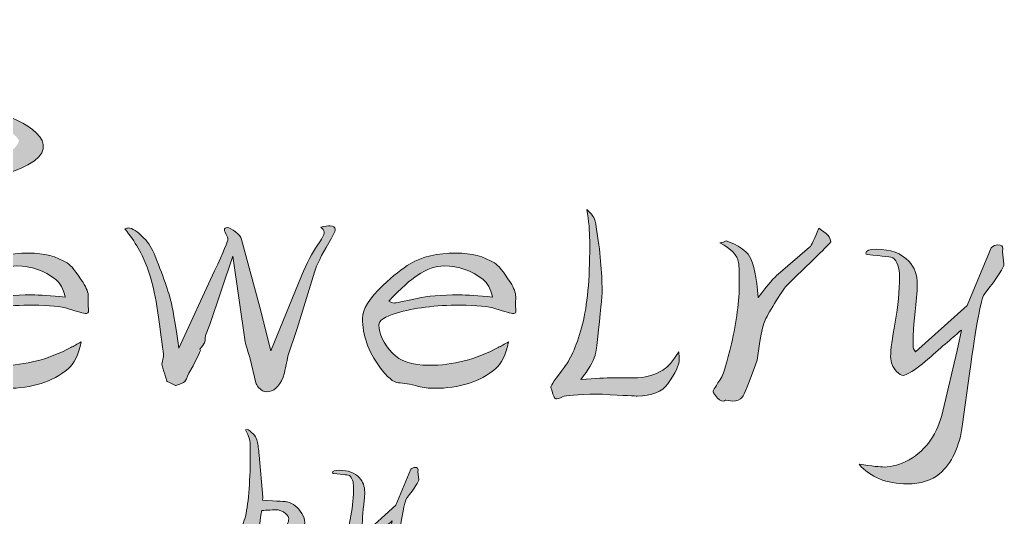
# Model space of a CAD drawing. Extents: x 195 to 317, y -181 to -81.
# Drawn here: x 237.6 to 317.2, y -121.2 to -81 of the extents above; entities that cross this region are included whole.
import ezdxf

# ---------------------------------------------------------------- set-up
doc = ezdxf.new("R2010")
doc.units = 0
doc.header["$MEASUREMENT"] = 0
doc.layers.add('Creepy copy 3', color=7, linetype='Continuous', lineweight=0)
doc.layers.add('Jewelry', color=7, linetype='Continuous', lineweight=0)

# ---------------------------------------------------------------- blocks, each defined once
blk = doc.blocks.new('Block_1')
at = {"layer": 'Creepy copy 3', "true_color": 0x000000, "transparency": 33554687}
h = blk.add_hatch(color=18, dxfattribs=at)
h.dxf.hatch_style = 2
edge = h.paths.add_edge_path()
edge.add_spline(control_points=[(283.464, -96.384), (283.756, -96.676), (283.938, -96.889), (284.011, -97.024), (284.084, -97.16), (284.152, -97.41), (284.214, -97.774), (284.527, -99.774), (284.683, -101.478), (284.683, -102.884), (284.683, -103.405), (284.558, -104.733), (284.308, -106.868), (284.225, -107.598), (284.162, -108.035), (284.121, -108.181), (283.975, -108.66), (283.589, -109.306), (282.964, -110.118), (284.141, -110.024), (285.006, -109.978), (285.558, -109.978), (285.558, -109.978), (287.214, -109.978), (287.214, -109.978), (288.141, -109.978), (288.933, -109.77), (289.589, -109.353), (289.975, -109.113), (290.407, -108.624), (290.886, -107.884), (290.907, -108.113), (290.917, -108.316), (290.917, -108.493), (290.917, -108.952), (290.615, -109.603), (290.011, -110.446), (289.532, -111.113), (288.699, -111.446), (287.511, -111.446), (287.428, -111.446), (286.496, -111.399), (284.714, -111.306), (284.714, -111.306), (284.246, -111.29), (284.246, -111.29), (282.652, -111.321), (281.735, -111.395), (281.496, -111.509), (281.235, -111.624), (281.047, -111.681), (280.933, -111.681), (280.871, -111.681), (280.797, -111.551), (280.714, -111.29), (280.6, -110.946), (280.542, -110.759), (280.542, -110.728), (280.542, -110.592), (280.902, -110.061), (281.621, -109.134), (282.183, -108.395), (282.678, -107.228), (283.105, -105.634), (283.49, -104.134), (283.683, -102.024), (283.683, -99.306), (283.683, -99.306), (283.683, -98.899), (283.683, -98.899), (283.683, -98.139), (283.61, -97.301), (283.464, -96.384)], knot_values=[0, 0, 0, 0, 1, 1, 1, 2, 2, 2, 3, 3, 3, 4, 4, 4, 5, 5, 5, 6, 6, 6, 7, 7, 7, 8, 8, 8, 9, 9, 9, 10, 10, 10, 11, 11, 11, 12, 12, 12, 13, 13, 13, 14, 14, 14, 15, 15, 15, 16, 16, 16, 17, 17, 17, 18, 18, 18, 19, 19, 19, 20, 20, 20, 21, 21, 21, 22, 22, 22, 23, 23, 23, 24, 24, 24, 24], degree=3, periodic=0)
h = blk.add_hatch(color=18, dxfattribs=at)
h.dxf.hatch_style = 2
edge = h.paths.add_edge_path()
edge.add_spline(control_points=[(246.105, -97.931), (246.219, -97.889), (246.308, -97.868), (246.371, -97.868), (246.693, -97.868), (247.121, -98.139), (247.652, -98.681), (248.027, -99.056), (248.329, -99.54), (248.558, -100.134), (249.297, -102.04), (249.735, -103.316), (249.871, -103.962), (250.037, -104.733), (250.24, -105.936), (250.48, -107.571), (250.48, -107.571), (253.355, -101.337), (253.355, -101.337), (254.074, -99.774), (254.433, -98.91), (254.433, -98.743), (254.433, -98.712), (254.422, -98.67), (254.402, -98.618), (254.235, -98.274), (254.152, -98.077), (254.152, -98.024), (254.152, -97.899), (254.23, -97.837), (254.386, -97.837), (254.542, -97.837), (254.766, -97.952), (255.058, -98.181), (255.318, -98.379), (255.48, -98.587), (255.542, -98.806), (255.542, -98.806), (257.011, -104.274), (257.011, -104.274), (257.011, -104.274), (257.917, -107.79), (257.917, -107.79), (257.917, -107.79), (260.386, -101.728), (260.386, -101.728), (260.803, -100.707), (261.235, -99.884), (261.683, -99.259), (262.037, -98.759), (262.214, -98.405), (262.214, -98.196), (262.214, -98.071), (262.125, -97.936), (261.949, -97.79), (262.261, -97.728), (262.516, -97.696), (262.714, -97.696), (262.975, -97.696), (263.105, -97.79), (263.105, -97.978), (263.105, -98.145), (262.933, -98.509), (262.589, -99.071), (261.996, -100.061), (261.61, -100.848), (261.433, -101.431), (261.433, -101.431), (260.042, -105.978), (260.042, -105.978), (260.042, -105.978), (259.292, -108.228), (259.292, -108.228), (259.094, -109.207), (258.964, -109.774), (258.902, -109.931), (258.558, -110.712), (258.115, -111.103), (257.574, -111.103), (257.324, -111.103), (257.105, -110.983), (256.917, -110.743), (256.792, -110.598), (256.719, -110.478), (256.699, -110.384), (256.699, -110.384), (256.246, -108.446), (256.246, -108.446), (256.225, -108.332), (256.136, -108.061), (255.98, -107.634), (255.907, -107.395), (255.86, -107.207), (255.839, -107.071), (255.839, -107.071), (254.839, -100.134), (254.839, -100.134), (254.839, -100.134), (252.964, -105.665), (252.964, -105.665), (252.964, -105.665), (252.621, -106.556), (252.621, -106.556), (252.61, -106.848), (252.584, -107.045), (252.542, -107.149), (252.5, -107.254), (252.375, -107.42), (252.167, -107.649), (252.199, -107.702), (252.214, -107.743), (252.214, -107.774), (252.214, -107.795), (252.131, -107.967), (251.964, -108.29), (251.964, -108.29), (251.636, -108.993), (251.636, -108.993), (251.636, -108.993), (251.277, -109.587), (251.277, -109.587), (251.121, -109.973), (251.011, -110.202), (250.949, -110.274), (250.844, -110.379), (250.6, -110.483), (250.214, -110.587), (250.214, -110.587), (250.199, -110.603), (250.199, -110.603), (250.199, -110.603), (249.761, -110.384), (249.761, -110.384), (249.594, -110.311), (249.506, -110.264), (249.496, -110.243), (249.485, -110.223), (249.35, -109.764), (249.089, -108.868), (249.089, -108.858), (249.121, -108.723), (249.183, -108.462), (249.214, -108.327), (249.23, -108.233), (249.23, -108.181), (249.23, -108.004), (249.053, -106.676), (248.699, -104.196), (248.553, -103.186), (248.287, -102.129), (247.902, -101.024), (247.537, -100.024), (246.938, -98.993), (246.105, -97.931)], knot_values=[0, 0, 0, 0, 1, 1, 1, 2, 2, 2, 3, 3, 3, 4, 4, 4, 5, 5, 5, 6, 6, 6, 7, 7, 7, 8, 8, 8, 9, 9, 9, 10, 10, 10, 11, 11, 11, 12, 12, 12, 13, 13, 13, 14, 14, 14, 15, 15, 15, 16, 16, 16, 17, 17, 17, 18, 18, 18, 19, 19, 19, 20, 20, 20, 21, 21, 21, 22, 22, 22, 23, 23, 23, 24, 24, 24, 25, 25, 25, 26, 26, 26, 27, 27, 27, 28, 28, 28, 29, 29, 29, 30, 30, 30, 31, 31, 31, 32, 32, 32, 33, 33, 33, 34, 34, 34, 35, 35, 35, 36, 36, 36, 37, 37, 37, 38, 38, 38, 39, 39, 39, 40, 40, 40, 41, 41, 41, 42, 42, 42, 43, 43, 43, 44, 44, 44, 45, 45, 45, 46, 46, 46, 47, 47, 47, 48, 48, 48, 49, 49, 49, 50, 50, 50, 51, 51, 51, 51], degree=3, periodic=0)
h = blk.add_hatch(color=18, dxfattribs=at)
h.dxf.hatch_style = 2
edge = h.paths.add_edge_path()
edge.add_spline(control_points=[(294.214, -99.071), (294.433, -99.04), (294.6, -98.983), (294.714, -98.899), (295.704, -99.264), (296.334, -99.686), (296.605, -100.165), (296.949, -100.759), (297.178, -101.863), (297.292, -103.478), (298.105, -102.446), (298.646, -101.816), (298.917, -101.587), (298.917, -101.587), (301.464, -99.415), (301.464, -99.415), (301.61, -99.29), (301.855, -98.78), (302.199, -97.884), (302.844, -98.28), (303.167, -98.645), (303.167, -98.978), (303.167, -99.051), (301.99, -100.217), (299.636, -102.478), (299.511, -102.603), (299.23, -103.014), (298.792, -103.712), (298.355, -104.41), (298.042, -104.946), (297.855, -105.321), (297.709, -105.603), (297.574, -106.176), (297.449, -107.04), (297.449, -107.04), (297.23, -108.556), (297.23, -108.556), (296.532, -110.431), (296.136, -111.415), (296.042, -111.509), (295.834, -111.738), (295.568, -111.853), (295.246, -111.853), (295.246, -111.853), (294.699, -111.774), (294.699, -111.774), (294.699, -111.774), (294.683, -111.774), (294.683, -111.774), (294.683, -111.774), (294.667, -111.774), (294.667, -111.774), (294.625, -111.827), (294.568, -111.853), (294.496, -111.853), (294.297, -111.853), (294.084, -111.707), (293.855, -111.415), (293.719, -111.228), (293.652, -111.103), (293.652, -111.04), (293.652, -111.03), (293.886, -110.645), (294.355, -109.884), (294.511, -109.634), (294.771, -108.749), (295.136, -107.228), (295.563, -105.405), (295.777, -103.77), (295.777, -102.321), (295.777, -101.561), (295.756, -101.004), (295.714, -100.649), (295.641, -100.087), (295.141, -99.561), (294.214, -99.071)], knot_values=[0, 0, 0, 0, 1, 1, 1, 2, 2, 2, 3, 3, 3, 4, 4, 4, 5, 5, 5, 6, 6, 6, 7, 7, 7, 8, 8, 8, 9, 9, 9, 10, 10, 10, 11, 11, 11, 12, 12, 12, 13, 13, 13, 14, 14, 14, 15, 15, 15, 16, 16, 16, 17, 17, 17, 18, 18, 18, 19, 19, 19, 20, 20, 20, 21, 21, 21, 22, 22, 22, 23, 23, 23, 24, 24, 24, 25, 25, 25, 25], degree=3, periodic=0)
h = blk.add_hatch(color=18, dxfattribs=at)
h.dxf.hatch_style = 2
edge = h.paths.add_edge_path()
edge.add_spline(control_points=[(305.464, -116.962), (306.506, -117.107), (307.183, -117.181), (307.496, -117.181), (308.131, -117.181), (308.803, -116.982), (309.511, -116.587), (310.907, -115.795), (311.813, -114.493), (312.23, -112.681), (312.23, -112.681), (313.386, -107.759), (313.386, -107.759), (313.386, -107.759), (313.73, -106.118), (313.73, -106.118), (313.115, -106.629), (312.214, -107.415), (311.027, -108.478), (310.454, -108.999), (309.865, -109.41), (309.261, -109.712), (309.178, -109.754), (309.1, -109.774), (309.027, -109.774), (308.871, -109.774), (308.693, -109.67), (308.496, -109.462), (308.172, -109.118), (308.011, -108.717), (308.011, -108.259), (308.011, -107.707), (308.131, -106.78), (308.371, -105.478), (308.61, -104.176), (308.73, -102.957), (308.73, -101.821), (308.73, -101.061), (308.553, -100.545), (308.199, -100.274), (308.125, -100.223), (307.428, -100.134), (306.105, -100.009), (306.042, -99.999), (306.011, -99.957), (306.011, -99.884), (306.011, -99.686), (306.292, -99.587), (306.855, -99.587), (308.011, -99.587), (308.886, -99.91), (309.48, -100.556), (309.938, -101.045), (310.167, -101.665), (310.167, -102.415), (310.167, -102.738), (310.146, -103.098), (310.105, -103.493), (309.917, -105.056), (309.824, -106.348), (309.824, -107.368), (309.824, -107.535), (309.886, -107.707), (310.011, -107.884), (310.011, -107.884), (314.183, -104.118), (314.183, -104.118), (314.183, -104.118), (316.136, -99.462), (316.136, -99.462), (316.334, -99.306), (316.511, -99.228), (316.667, -99.228), (316.959, -99.228), (317.094, -99.327), (317.074, -99.524), (317.074, -99.524), (317.042, -99.806), (317.042, -99.806), (317.042, -99.806), (317.167, -100.774), (317.167, -100.774), (317.199, -101.004), (316.667, -101.827), (315.574, -103.243), (315.313, -103.577), (314.917, -105.702), (314.386, -109.618), (314.386, -109.618), (313.824, -113.728), (313.824, -113.728), (313.574, -115.561), (312.954, -116.894), (311.964, -117.728), (311.329, -118.269), (310.459, -118.54), (309.355, -118.54), (307.667, -118.54), (306.371, -118.014), (305.464, -116.962)], knot_values=[0, 0, 0, 0, 1, 1, 1, 2, 2, 2, 3, 3, 3, 4, 4, 4, 5, 5, 5, 6, 6, 6, 7, 7, 7, 8, 8, 8, 9, 9, 9, 10, 10, 10, 11, 11, 11, 12, 12, 12, 13, 13, 13, 14, 14, 14, 15, 15, 15, 16, 16, 16, 17, 17, 17, 18, 18, 18, 19, 19, 19, 20, 20, 20, 21, 21, 21, 22, 22, 22, 23, 23, 23, 24, 24, 24, 25, 25, 25, 26, 26, 26, 27, 27, 27, 28, 28, 28, 29, 29, 29, 30, 30, 30, 31, 31, 31, 32, 32, 32, 33, 33, 33, 33], degree=3, periodic=0)
h = blk.add_hatch(color=18, dxfattribs=at)
h.dxf.hatch_style = 2
edge = h.paths.add_edge_path()
edge.add_spline(control_points=[(232.886, -103.774), (233.053, -103.879), (233.199, -103.931), (233.324, -103.931), (233.428, -103.931), (234.053, -103.806), (235.199, -103.556), (236.021, -103.368), (237.141, -103.274), (238.558, -103.274), (239.225, -103.274), (240.131, -103.332), (241.277, -103.446), (241.121, -102.78), (240.871, -102.311), (240.527, -102.04), (239.6, -101.301), (238.542, -100.931), (237.355, -100.931), (236.699, -100.931), (235.98, -101.186), (235.199, -101.696), (234.667, -102.04), (233.896, -102.733), (232.886, -103.774)], knot_values=[0, 0, 0, 0, 1, 1, 1, 2, 2, 2, 3, 3, 3, 4, 4, 4, 5, 5, 5, 6, 6, 6, 7, 7, 7, 8, 8, 8, 8], degree=3, periodic=0)
edge = h.paths.add_edge_path()
edge.add_spline(control_points=[(242.574, -107.071), (242.355, -108.124), (242, -108.853), (241.511, -109.259), (240.25, -110.301), (238.6, -110.821), (236.558, -110.821), (236.11, -110.821), (235.688, -110.77), (235.292, -110.665), (234.605, -110.488), (234.063, -110.389), (233.667, -110.368), (233.271, -110.348), (232.771, -109.931), (232.167, -109.118), (231.23, -107.837), (230.761, -106.514), (230.761, -105.149), (230.761, -104.441), (231.313, -103.561), (232.417, -102.509), (233.25, -101.717), (233.985, -101.134), (234.621, -100.759), (235.579, -100.186), (236.818, -99.899), (238.339, -99.899), (239.558, -99.899), (240.594, -100.165), (241.449, -100.696), (241.74, -100.874), (242.167, -101.399), (242.73, -102.274), (243.011, -102.712), (243.152, -103.098), (243.152, -103.431), (243.152, -103.431), (243.136, -103.978), (243.136, -103.978), (243.157, -104.342), (243.167, -104.53), (243.167, -104.54), (243.167, -104.696), (243.11, -104.774), (242.996, -104.774), (242.766, -104.774), (242.282, -104.649), (241.542, -104.399), (240.969, -104.202), (240.011, -104.103), (238.667, -104.103), (236.657, -104.103), (234.938, -104.316), (233.511, -104.743), (232.563, -105.024), (232.089, -105.348), (232.089, -105.712), (232.089, -106.41), (232.454, -107.165), (233.183, -107.978), (233.777, -108.634), (234.766, -108.962), (236.152, -108.962), (238.068, -108.962), (239.933, -108.483), (241.746, -107.524), (241.964, -107.41), (242.24, -107.259), (242.574, -107.071)], knot_values=[0, 0, 0, 0, 1, 1, 1, 2, 2, 2, 3, 3, 3, 4, 4, 4, 5, 5, 5, 6, 6, 6, 7, 7, 7, 8, 8, 8, 9, 9, 9, 10, 10, 10, 11, 11, 11, 12, 12, 12, 13, 13, 13, 14, 14, 14, 15, 15, 15, 16, 16, 16, 17, 17, 17, 18, 18, 18, 19, 19, 19, 20, 20, 20, 21, 21, 21, 22, 22, 22, 23, 23, 23, 23], degree=3, periodic=0)
h = blk.add_hatch(color=18, dxfattribs=at)
h.dxf.hatch_style = 2
edge = h.paths.add_edge_path()
edge.add_spline(control_points=[(267.433, -103.774), (267.6, -103.879), (267.746, -103.931), (267.871, -103.931), (267.975, -103.931), (268.6, -103.806), (269.746, -103.556), (270.568, -103.368), (271.688, -103.274), (273.105, -103.274), (273.771, -103.274), (274.678, -103.332), (275.824, -103.446), (275.667, -102.78), (275.417, -102.311), (275.074, -102.04), (274.146, -101.301), (273.089, -100.931), (271.902, -100.931), (271.246, -100.931), (270.527, -101.186), (269.746, -101.696), (269.214, -102.04), (268.443, -102.733), (267.433, -103.774)], knot_values=[0, 0, 0, 0, 1, 1, 1, 2, 2, 2, 3, 3, 3, 4, 4, 4, 5, 5, 5, 6, 6, 6, 7, 7, 7, 8, 8, 8, 8], degree=3, periodic=0)
edge = h.paths.add_edge_path()
edge.add_spline(control_points=[(277.121, -107.071), (276.902, -108.124), (276.547, -108.853), (276.058, -109.259), (274.797, -110.301), (273.146, -110.821), (271.105, -110.821), (270.657, -110.821), (270.235, -110.77), (269.839, -110.665), (269.152, -110.488), (268.61, -110.389), (268.214, -110.368), (267.818, -110.348), (267.318, -109.931), (266.714, -109.118), (265.777, -107.837), (265.308, -106.514), (265.308, -105.149), (265.308, -104.441), (265.86, -103.561), (266.964, -102.509), (267.797, -101.717), (268.532, -101.134), (269.167, -100.759), (270.125, -100.186), (271.365, -99.899), (272.886, -99.899), (274.105, -99.899), (275.141, -100.165), (275.996, -100.696), (276.287, -100.874), (276.714, -101.399), (277.277, -102.274), (277.558, -102.712), (277.699, -103.098), (277.699, -103.431), (277.699, -103.431), (277.683, -103.978), (277.683, -103.978), (277.704, -104.342), (277.714, -104.53), (277.714, -104.54), (277.714, -104.696), (277.657, -104.774), (277.542, -104.774), (277.313, -104.774), (276.829, -104.649), (276.089, -104.399), (275.516, -104.202), (274.558, -104.103), (273.214, -104.103), (271.204, -104.103), (269.485, -104.316), (268.058, -104.743), (267.11, -105.024), (266.636, -105.348), (266.636, -105.712), (266.636, -106.41), (267, -107.165), (267.73, -107.978), (268.324, -108.634), (269.313, -108.962), (270.699, -108.962), (272.615, -108.962), (274.48, -108.483), (276.292, -107.524), (276.511, -107.41), (276.787, -107.259), (277.121, -107.071)], knot_values=[0, 0, 0, 0, 1, 1, 1, 2, 2, 2, 3, 3, 3, 4, 4, 4, 5, 5, 5, 6, 6, 6, 7, 7, 7, 8, 8, 8, 9, 9, 9, 10, 10, 10, 11, 11, 11, 12, 12, 12, 13, 13, 13, 14, 14, 14, 15, 15, 15, 16, 16, 16, 17, 17, 17, 18, 18, 18, 19, 19, 19, 20, 20, 20, 21, 21, 21, 22, 22, 22, 23, 23, 23, 23], degree=3, periodic=0)
at = {"layer": 'Creepy copy 3'}
for points, knots in [([(283.464, -96.384), (283.756, -96.676), (283.938, -96.889), (284.011, -97.024), (284.084, -97.16), (284.152, -97.41), (284.214, -97.774), (284.527, -99.774), (284.683, -101.478), (284.683, -102.884), (284.683, -103.405), (284.558, -104.733), (284.308, -106.868), (284.225, -107.598), (284.162, -108.035), (284.121, -108.181), (283.975, -108.66), (283.589, -109.306), (282.964, -110.118), (284.141, -110.024), (285.006, -109.978), (285.558, -109.978), (285.558, -109.978), (287.214, -109.978), (287.214, -109.978), (288.141, -109.978), (288.933, -109.77), (289.589, -109.353), (289.975, -109.113), (290.407, -108.624), (290.886, -107.884), (290.907, -108.113), (290.917, -108.316), (290.917, -108.493), (290.917, -108.952), (290.615, -109.603), (290.011, -110.446), (289.532, -111.113), (288.699, -111.446), (287.511, -111.446), (287.428, -111.446), (286.496, -111.399), (284.714, -111.306), (284.714, -111.306), (284.246, -111.29), (284.246, -111.29), (282.652, -111.321), (281.735, -111.395), (281.496, -111.509), (281.235, -111.624), (281.047, -111.681), (280.933, -111.681), (280.871, -111.681), (280.797, -111.551), (280.714, -111.29), (280.6, -110.946), (280.542, -110.759), (280.542, -110.728), (280.542, -110.592), (280.902, -110.061), (281.621, -109.134), (282.183, -108.395), (282.678, -107.228), (283.105, -105.634), (283.49, -104.134), (283.683, -102.024), (283.683, -99.306), (283.683, -99.306), (283.683, -98.899), (283.683, -98.899), (283.683, -98.139), (283.61, -97.301), (283.464, -96.384)], [0, 0, 0, 0, 1, 1, 1, 2, 2, 2, 3, 3, 3, 4, 4, 4, 5, 5, 5, 6, 6, 6, 7, 7, 7, 8, 8, 8, 9, 9, 9, 10, 10, 10, 11, 11, 11, 12, 12, 12, 13, 13, 13, 14, 14, 14, 15, 15, 15, 16, 16, 16, 17, 17, 17, 18, 18, 18, 19, 19, 19, 20, 20, 20, 21, 21, 21, 22, 22, 22, 23, 23, 23, 24, 24, 24, 24]), ([(246.105, -97.931), (246.219, -97.889), (246.308, -97.868), (246.371, -97.868), (246.693, -97.868), (247.121, -98.139), (247.652, -98.681), (248.027, -99.056), (248.329, -99.54), (248.558, -100.134), (249.297, -102.04), (249.735, -103.316), (249.871, -103.962), (250.037, -104.733), (250.24, -105.936), (250.48, -107.571), (250.48, -107.571), (253.355, -101.337), (253.355, -101.337), (254.074, -99.774), (254.433, -98.91), (254.433, -98.743), (254.433, -98.712), (254.422, -98.67), (254.402, -98.618), (254.235, -98.274), (254.152, -98.077), (254.152, -98.024), (254.152, -97.899), (254.23, -97.837), (254.386, -97.837), (254.542, -97.837), (254.766, -97.952), (255.058, -98.181), (255.318, -98.379), (255.48, -98.587), (255.542, -98.806), (255.542, -98.806), (257.011, -104.274), (257.011, -104.274), (257.011, -104.274), (257.917, -107.79), (257.917, -107.79), (257.917, -107.79), (260.386, -101.728), (260.386, -101.728), (260.803, -100.707), (261.235, -99.884), (261.683, -99.259), (262.037, -98.759), (262.214, -98.405), (262.214, -98.196), (262.214, -98.071), (262.125, -97.936), (261.949, -97.79), (262.261, -97.728), (262.516, -97.696), (262.714, -97.696), (262.975, -97.696), (263.105, -97.79), (263.105, -97.978), (263.105, -98.145), (262.933, -98.509), (262.589, -99.071), (261.996, -100.061), (261.61, -100.848), (261.433, -101.431), (261.433, -101.431), (260.042, -105.978), (260.042, -105.978), (260.042, -105.978), (259.292, -108.228), (259.292, -108.228), (259.094, -109.207), (258.964, -109.774), (258.902, -109.931), (258.558, -110.712), (258.115, -111.103), (257.574, -111.103), (257.324, -111.103), (257.105, -110.983), (256.917, -110.743), (256.792, -110.598), (256.719, -110.478), (256.699, -110.384), (256.699, -110.384), (256.246, -108.446), (256.246, -108.446), (256.225, -108.332), (256.136, -108.061), (255.98, -107.634), (255.907, -107.395), (255.86, -107.207), (255.839, -107.071), (255.839, -107.071), (254.839, -100.134), (254.839, -100.134), (254.839, -100.134), (252.964, -105.665), (252.964, -105.665), (252.964, -105.665), (252.621, -106.556), (252.621, -106.556), (252.61, -106.848), (252.584, -107.045), (252.542, -107.149), (252.5, -107.254), (252.375, -107.42), (252.167, -107.649), (252.199, -107.702), (252.214, -107.743), (252.214, -107.774), (252.214, -107.795), (252.131, -107.967), (251.964, -108.29), (251.964, -108.29), (251.636, -108.993), (251.636, -108.993), (251.636, -108.993), (251.277, -109.587), (251.277, -109.587), (251.121, -109.973), (251.011, -110.202), (250.949, -110.274), (250.844, -110.379), (250.6, -110.483), (250.214, -110.587), (250.214, -110.587), (250.199, -110.603), (250.199, -110.603), (250.199, -110.603), (249.761, -110.384), (249.761, -110.384), (249.594, -110.311), (249.506, -110.264), (249.496, -110.243), (249.485, -110.223), (249.35, -109.764), (249.089, -108.868), (249.089, -108.858), (249.121, -108.723), (249.183, -108.462), (249.214, -108.327), (249.23, -108.233), (249.23, -108.181), (249.23, -108.004), (249.053, -106.676), (248.699, -104.196), (248.553, -103.186), (248.287, -102.129), (247.902, -101.024), (247.537, -100.024), (246.938, -98.993), (246.105, -97.931)], [0, 0, 0, 0, 1, 1, 1, 2, 2, 2, 3, 3, 3, 4, 4, 4, 5, 5, 5, 6, 6, 6, 7, 7, 7, 8, 8, 8, 9, 9, 9, 10, 10, 10, 11, 11, 11, 12, 12, 12, 13, 13, 13, 14, 14, 14, 15, 15, 15, 16, 16, 16, 17, 17, 17, 18, 18, 18, 19, 19, 19, 20, 20, 20, 21, 21, 21, 22, 22, 22, 23, 23, 23, 24, 24, 24, 25, 25, 25, 26, 26, 26, 27, 27, 27, 28, 28, 28, 29, 29, 29, 30, 30, 30, 31, 31, 31, 32, 32, 32, 33, 33, 33, 34, 34, 34, 35, 35, 35, 36, 36, 36, 37, 37, 37, 38, 38, 38, 39, 39, 39, 40, 40, 40, 41, 41, 41, 42, 42, 42, 43, 43, 43, 44, 44, 44, 45, 45, 45, 46, 46, 46, 47, 47, 47, 48, 48, 48, 49, 49, 49, 50, 50, 50, 51, 51, 51, 51]), ([(294.214, -99.071), (294.433, -99.04), (294.6, -98.983), (294.714, -98.899), (295.704, -99.264), (296.334, -99.686), (296.605, -100.165), (296.949, -100.759), (297.178, -101.863), (297.292, -103.478), (298.105, -102.446), (298.646, -101.816), (298.917, -101.587), (298.917, -101.587), (301.464, -99.415), (301.464, -99.415), (301.61, -99.29), (301.855, -98.78), (302.199, -97.884), (302.844, -98.28), (303.167, -98.645), (303.167, -98.978), (303.167, -99.051), (301.99, -100.217), (299.636, -102.478), (299.511, -102.603), (299.23, -103.014), (298.792, -103.712), (298.355, -104.41), (298.042, -104.946), (297.855, -105.321), (297.709, -105.603), (297.574, -106.176), (297.449, -107.04), (297.449, -107.04), (297.23, -108.556), (297.23, -108.556), (296.532, -110.431), (296.136, -111.415), (296.042, -111.509), (295.834, -111.738), (295.568, -111.853), (295.246, -111.853), (295.246, -111.853), (294.699, -111.774), (294.699, -111.774), (294.699, -111.774), (294.683, -111.774), (294.683, -111.774), (294.683, -111.774), (294.667, -111.774), (294.667, -111.774), (294.625, -111.827), (294.568, -111.853), (294.496, -111.853), (294.297, -111.853), (294.084, -111.707), (293.855, -111.415), (293.719, -111.228), (293.652, -111.103), (293.652, -111.04), (293.652, -111.03), (293.886, -110.645), (294.355, -109.884), (294.511, -109.634), (294.771, -108.749), (295.136, -107.228), (295.563, -105.405), (295.777, -103.77), (295.777, -102.321), (295.777, -101.561), (295.756, -101.004), (295.714, -100.649), (295.641, -100.087), (295.141, -99.561), (294.214, -99.071)], [0, 0, 0, 0, 1, 1, 1, 2, 2, 2, 3, 3, 3, 4, 4, 4, 5, 5, 5, 6, 6, 6, 7, 7, 7, 8, 8, 8, 9, 9, 9, 10, 10, 10, 11, 11, 11, 12, 12, 12, 13, 13, 13, 14, 14, 14, 15, 15, 15, 16, 16, 16, 17, 17, 17, 18, 18, 18, 19, 19, 19, 20, 20, 20, 21, 21, 21, 22, 22, 22, 23, 23, 23, 24, 24, 24, 25, 25, 25, 25]), ([(305.464, -116.962), (306.506, -117.107), (307.183, -117.181), (307.496, -117.181), (308.131, -117.181), (308.803, -116.982), (309.511, -116.587), (310.907, -115.795), (311.813, -114.493), (312.23, -112.681), (312.23, -112.681), (313.386, -107.759), (313.386, -107.759), (313.386, -107.759), (313.73, -106.118), (313.73, -106.118), (313.115, -106.629), (312.214, -107.415), (311.027, -108.478), (310.454, -108.999), (309.865, -109.41), (309.261, -109.712), (309.178, -109.754), (309.1, -109.774), (309.027, -109.774), (308.871, -109.774), (308.693, -109.67), (308.496, -109.462), (308.172, -109.118), (308.011, -108.717), (308.011, -108.259), (308.011, -107.707), (308.131, -106.78), (308.371, -105.478), (308.61, -104.176), (308.73, -102.957), (308.73, -101.821), (308.73, -101.061), (308.553, -100.545), (308.199, -100.274), (308.125, -100.223), (307.428, -100.134), (306.105, -100.009), (306.042, -99.999), (306.011, -99.957), (306.011, -99.884), (306.011, -99.686), (306.292, -99.587), (306.855, -99.587), (308.011, -99.587), (308.886, -99.91), (309.48, -100.556), (309.938, -101.045), (310.167, -101.665), (310.167, -102.415), (310.167, -102.738), (310.146, -103.098), (310.105, -103.493), (309.917, -105.056), (309.824, -106.348), (309.824, -107.368), (309.824, -107.535), (309.886, -107.707), (310.011, -107.884), (310.011, -107.884), (314.183, -104.118), (314.183, -104.118), (314.183, -104.118), (316.136, -99.462), (316.136, -99.462), (316.334, -99.306), (316.511, -99.228), (316.667, -99.228), (316.959, -99.228), (317.094, -99.327), (317.074, -99.524), (317.074, -99.524), (317.042, -99.806), (317.042, -99.806), (317.042, -99.806), (317.167, -100.774), (317.167, -100.774), (317.199, -101.004), (316.667, -101.827), (315.574, -103.243), (315.313, -103.577), (314.917, -105.702), (314.386, -109.618), (314.386, -109.618), (313.824, -113.728), (313.824, -113.728), (313.574, -115.561), (312.954, -116.894), (311.964, -117.728), (311.329, -118.269), (310.459, -118.54), (309.355, -118.54), (307.667, -118.54), (306.371, -118.014), (305.464, -116.962)], [0, 0, 0, 0, 1, 1, 1, 2, 2, 2, 3, 3, 3, 4, 4, 4, 5, 5, 5, 6, 6, 6, 7, 7, 7, 8, 8, 8, 9, 9, 9, 10, 10, 10, 11, 11, 11, 12, 12, 12, 13, 13, 13, 14, 14, 14, 15, 15, 15, 16, 16, 16, 17, 17, 17, 18, 18, 18, 19, 19, 19, 20, 20, 20, 21, 21, 21, 22, 22, 22, 23, 23, 23, 24, 24, 24, 25, 25, 25, 26, 26, 26, 27, 27, 27, 28, 28, 28, 29, 29, 29, 30, 30, 30, 31, 31, 31, 32, 32, 32, 33, 33, 33, 33]), ([(242.574, -107.071), (242.355, -108.124), (242, -108.853), (241.511, -109.259), (240.25, -110.301), (238.6, -110.821), (236.558, -110.821), (236.11, -110.821), (235.688, -110.77), (235.292, -110.665), (234.605, -110.488), (234.063, -110.389), (233.667, -110.368), (233.271, -110.348), (232.771, -109.931), (232.167, -109.118), (231.23, -107.837), (230.761, -106.514), (230.761, -105.149), (230.761, -104.441), (231.313, -103.561), (232.417, -102.509), (233.25, -101.717), (233.985, -101.134), (234.621, -100.759), (235.579, -100.186), (236.818, -99.899), (238.339, -99.899), (239.558, -99.899), (240.594, -100.165), (241.449, -100.696), (241.74, -100.874), (242.167, -101.399), (242.73, -102.274), (243.011, -102.712), (243.152, -103.098), (243.152, -103.431), (243.152, -103.431), (243.136, -103.978), (243.136, -103.978), (243.157, -104.342), (243.167, -104.53), (243.167, -104.54), (243.167, -104.696), (243.11, -104.774), (242.996, -104.774), (242.766, -104.774), (242.282, -104.649), (241.542, -104.399), (240.969, -104.202), (240.011, -104.103), (238.667, -104.103), (236.657, -104.103), (234.938, -104.316), (233.511, -104.743), (232.563, -105.024), (232.089, -105.348), (232.089, -105.712), (232.089, -106.41), (232.454, -107.165), (233.183, -107.978), (233.777, -108.634), (234.766, -108.962), (236.152, -108.962), (238.068, -108.962), (239.933, -108.483), (241.746, -107.524), (241.964, -107.41), (242.24, -107.259), (242.574, -107.071)], [0, 0, 0, 0, 1, 1, 1, 2, 2, 2, 3, 3, 3, 4, 4, 4, 5, 5, 5, 6, 6, 6, 7, 7, 7, 8, 8, 8, 9, 9, 9, 10, 10, 10, 11, 11, 11, 12, 12, 12, 13, 13, 13, 14, 14, 14, 15, 15, 15, 16, 16, 16, 17, 17, 17, 18, 18, 18, 19, 19, 19, 20, 20, 20, 21, 21, 21, 22, 22, 22, 23, 23, 23, 23]), ([(277.121, -107.071), (276.902, -108.124), (276.547, -108.853), (276.058, -109.259), (274.797, -110.301), (273.146, -110.821), (271.105, -110.821), (270.657, -110.821), (270.235, -110.77), (269.839, -110.665), (269.152, -110.488), (268.61, -110.389), (268.214, -110.368), (267.818, -110.348), (267.318, -109.931), (266.714, -109.118), (265.777, -107.837), (265.308, -106.514), (265.308, -105.149), (265.308, -104.441), (265.86, -103.561), (266.964, -102.509), (267.797, -101.717), (268.532, -101.134), (269.167, -100.759), (270.125, -100.186), (271.365, -99.899), (272.886, -99.899), (274.105, -99.899), (275.141, -100.165), (275.996, -100.696), (276.287, -100.874), (276.714, -101.399), (277.277, -102.274), (277.558, -102.712), (277.699, -103.098), (277.699, -103.431), (277.699, -103.431), (277.683, -103.978), (277.683, -103.978), (277.704, -104.342), (277.714, -104.53), (277.714, -104.54), (277.714, -104.696), (277.657, -104.774), (277.542, -104.774), (277.313, -104.774), (276.829, -104.649), (276.089, -104.399), (275.516, -104.202), (274.558, -104.103), (273.214, -104.103), (271.204, -104.103), (269.485, -104.316), (268.058, -104.743), (267.11, -105.024), (266.636, -105.348), (266.636, -105.712), (266.636, -106.41), (267, -107.165), (267.73, -107.978), (268.324, -108.634), (269.313, -108.962), (270.699, -108.962), (272.615, -108.962), (274.48, -108.483), (276.292, -107.524), (276.511, -107.41), (276.787, -107.259), (277.121, -107.071)], [0, 0, 0, 0, 1, 1, 1, 2, 2, 2, 3, 3, 3, 4, 4, 4, 5, 5, 5, 6, 6, 6, 7, 7, 7, 8, 8, 8, 9, 9, 9, 10, 10, 10, 11, 11, 11, 12, 12, 12, 13, 13, 13, 14, 14, 14, 15, 15, 15, 16, 16, 16, 17, 17, 17, 18, 18, 18, 19, 19, 19, 20, 20, 20, 21, 21, 21, 22, 22, 22, 23, 23, 23, 23]), ([(232.886, -103.774), (233.053, -103.879), (233.199, -103.931), (233.324, -103.931), (233.428, -103.931), (234.053, -103.806), (235.199, -103.556), (236.021, -103.368), (237.141, -103.274), (238.558, -103.274), (239.225, -103.274), (240.131, -103.332), (241.277, -103.446), (241.121, -102.78), (240.871, -102.311), (240.527, -102.04), (239.6, -101.301), (238.542, -100.931), (237.355, -100.931), (236.699, -100.931), (235.98, -101.186), (235.199, -101.696), (234.667, -102.04), (233.896, -102.733), (232.886, -103.774)], [0, 0, 0, 0, 1, 1, 1, 2, 2, 2, 3, 3, 3, 4, 4, 4, 5, 5, 5, 6, 6, 6, 7, 7, 7, 8, 8, 8, 8]), ([(267.433, -103.774), (267.6, -103.879), (267.746, -103.931), (267.871, -103.931), (267.975, -103.931), (268.6, -103.806), (269.746, -103.556), (270.568, -103.368), (271.688, -103.274), (273.105, -103.274), (273.771, -103.274), (274.678, -103.332), (275.824, -103.446), (275.667, -102.78), (275.417, -102.311), (275.074, -102.04), (274.146, -101.301), (273.089, -100.931), (271.902, -100.931), (271.246, -100.931), (270.527, -101.186), (269.746, -101.696), (269.214, -102.04), (268.443, -102.733), (267.433, -103.774)], [0, 0, 0, 0, 1, 1, 1, 2, 2, 2, 3, 3, 3, 4, 4, 4, 5, 5, 5, 6, 6, 6, 7, 7, 7, 8, 8, 8, 8])]:
    blk.add_open_spline(points, degree=3, knots=knots, dxfattribs=at)
blk = doc.blocks.new('Block_3')
at = {"layer": 'Creepy copy 3', "true_color": 0x000000, "transparency": 33554687}
h = blk.add_hatch(color=18, dxfattribs=at)
h.dxf.hatch_style = 2
edge = h.paths.add_edge_path()
edge.add_spline(control_points=[(256.666, -123.126), (257.056, -123.081), (257.343, -123.012), (257.525, -122.921), (257.818, -122.778), (257.99, -122.706), (258.042, -122.706), (258.042, -122.706), (258.316, -122.716), (258.316, -122.716), (258.472, -122.716), (258.677, -122.569), (258.931, -122.276), (259.211, -121.944), (259.351, -121.642), (259.351, -121.368), (259.351, -121.231), (259.276, -121.098), (259.126, -120.968), (258.853, -120.733), (258.58, -120.623), (258.306, -120.636), (257.57, -120.668), (257.193, -120.694), (257.173, -120.714), (257.141, -120.747), (257.082, -121.196), (256.998, -122.062), (256.984, -122.218), (256.913, -122.472), (256.783, -122.823), (256.757, -122.888), (256.718, -122.989), (256.666, -123.126)], knot_values=[0, 0, 0, 0, 1, 1, 1, 2, 2, 2, 3, 3, 3, 4, 4, 4, 5, 5, 5, 6, 6, 6, 7, 7, 7, 8, 8, 8, 9, 9, 9, 10, 10, 10, 11, 11, 11, 11], degree=3, periodic=0)
edge = h.paths.add_edge_path()
edge.add_spline(control_points=[(255.845, -114.171), (255.845, -114.171), (256.041, -114.151), (256.041, -114.151), (256.496, -114.464), (256.753, -114.776), (256.812, -115.089), (256.864, -115.382), (256.913, -115.756), (256.958, -116.212), (256.958, -116.212), (257.271, -119.63), (257.271, -119.63), (257.271, -119.63), (257.222, -119.864), (257.222, -119.864), (258.466, -119.929), (259.136, -119.975), (259.234, -120.001), (259.709, -120.125), (260.1, -120.437), (260.406, -120.938), (260.568, -121.212), (260.65, -121.45), (260.65, -121.651), (260.65, -122.218), (260.419, -122.788), (259.957, -123.36), (259.898, -123.432), (259.825, -123.491), (259.737, -123.536), (259.649, -123.582), (259.371, -123.702), (258.902, -123.897), (258.179, -124.216), (257.673, -124.417), (257.383, -124.498), (257.094, -124.58), (256.728, -124.62), (256.285, -124.62), (256.142, -124.62), (255.998, -124.614), (255.855, -124.601), (255.653, -124.575), (255.503, -124.562), (255.406, -124.562), (255.289, -124.562), (255.119, -124.617), (254.898, -124.728), (254.872, -124.643), (254.833, -124.506), (254.781, -124.317), (255.451, -122.423), (255.81, -121.375), (255.855, -121.173), (256.115, -119.975), (256.246, -118.201), (256.246, -115.851), (256.246, -115.382), (256.216, -115.05), (256.158, -114.854), (256.112, -114.692), (256.008, -114.464), (255.845, -114.171)], knot_values=[0, 0, 0, 0, 1, 1, 1, 2, 2, 2, 3, 3, 3, 4, 4, 4, 5, 5, 5, 6, 6, 6, 7, 7, 7, 8, 8, 8, 9, 9, 9, 10, 10, 10, 11, 11, 11, 12, 12, 12, 13, 13, 13, 14, 14, 14, 15, 15, 15, 16, 16, 16, 17, 17, 17, 18, 18, 18, 19, 19, 19, 20, 20, 20, 21, 21, 21, 21], degree=3, periodic=0)
h = blk.add_hatch(color=18, dxfattribs=at)
h.dxf.hatch_style = 2
edge = h.paths.add_edge_path()
edge.add_spline(control_points=[(262.554, -128.302), (263.205, -128.393), (263.628, -128.438), (263.824, -128.438), (264.221, -128.438), (264.641, -128.315), (265.083, -128.067), (265.956, -127.573), (266.522, -126.759), (266.783, -125.626), (266.783, -125.626), (267.505, -122.55), (267.505, -122.55), (267.505, -122.55), (267.72, -121.524), (267.72, -121.524), (267.336, -121.843), (266.773, -122.335), (266.031, -122.999), (265.673, -123.325), (265.305, -123.582), (264.927, -123.771), (264.875, -123.796), (264.826, -123.81), (264.781, -123.81), (264.683, -123.81), (264.572, -123.745), (264.449, -123.614), (264.247, -123.399), (264.146, -123.149), (264.146, -122.862), (264.146, -122.517), (264.221, -121.938), (264.371, -121.124), (264.521, -120.31), (264.595, -119.548), (264.595, -118.839), (264.595, -118.364), (264.484, -118.042), (264.263, -117.872), (264.218, -117.839), (263.781, -117.784), (262.955, -117.706), (262.916, -117.7), (262.896, -117.673), (262.896, -117.628), (262.896, -117.504), (263.072, -117.442), (263.423, -117.442), (264.146, -117.442), (264.693, -117.644), (265.064, -118.048), (265.351, -118.354), (265.494, -118.741), (265.494, -119.21), (265.494, -119.412), (265.48, -119.636), (265.455, -119.884), (265.337, -120.86), (265.279, -121.667), (265.279, -122.306), (265.279, -122.41), (265.318, -122.517), (265.396, -122.628), (265.396, -122.628), (268.003, -120.274), (268.003, -120.274), (268.003, -120.274), (269.224, -117.364), (269.224, -117.364), (269.348, -117.267), (269.458, -117.218), (269.556, -117.218), (269.738, -117.218), (269.823, -117.28), (269.81, -117.403), (269.81, -117.403), (269.791, -117.579), (269.791, -117.579), (269.791, -117.579), (269.869, -118.185), (269.869, -118.185), (269.888, -118.328), (269.556, -118.842), (268.873, -119.728), (268.71, -119.936), (268.462, -121.264), (268.13, -123.712), (268.13, -123.712), (267.779, -126.28), (267.779, -126.28), (267.623, -127.426), (267.235, -128.259), (266.617, -128.78), (266.22, -129.119), (265.676, -129.288), (264.986, -129.288), (263.931, -129.288), (263.121, -128.959), (262.554, -128.302)], knot_values=[0, 0, 0, 0, 1, 1, 1, 2, 2, 2, 3, 3, 3, 4, 4, 4, 5, 5, 5, 6, 6, 6, 7, 7, 7, 8, 8, 8, 9, 9, 9, 10, 10, 10, 11, 11, 11, 12, 12, 12, 13, 13, 13, 14, 14, 14, 15, 15, 15, 16, 16, 16, 17, 17, 17, 18, 18, 18, 19, 19, 19, 20, 20, 20, 21, 21, 21, 22, 22, 22, 23, 23, 23, 24, 24, 24, 25, 25, 25, 26, 26, 26, 27, 27, 27, 28, 28, 28, 29, 29, 29, 30, 30, 30, 31, 31, 31, 32, 32, 32, 33, 33, 33, 33], degree=3, periodic=0)
at = {"layer": 'Creepy copy 3'}
for points, knots in [([(255.845, -114.171), (255.845, -114.171), (256.041, -114.151), (256.041, -114.151), (256.496, -114.464), (256.753, -114.776), (256.812, -115.089), (256.864, -115.382), (256.913, -115.756), (256.958, -116.212), (256.958, -116.212), (257.271, -119.63), (257.271, -119.63), (257.271, -119.63), (257.222, -119.864), (257.222, -119.864), (258.466, -119.929), (259.136, -119.975), (259.234, -120.001), (259.709, -120.125), (260.1, -120.437), (260.406, -120.938), (260.568, -121.212), (260.65, -121.45), (260.65, -121.651), (260.65, -122.218), (260.419, -122.788), (259.957, -123.36), (259.898, -123.432), (259.825, -123.491), (259.737, -123.536), (259.649, -123.582), (259.371, -123.702), (258.902, -123.897), (258.179, -124.216), (257.673, -124.417), (257.383, -124.498), (257.094, -124.58), (256.728, -124.62), (256.285, -124.62), (256.142, -124.62), (255.998, -124.614), (255.855, -124.601), (255.653, -124.575), (255.503, -124.562), (255.406, -124.562), (255.289, -124.562), (255.119, -124.617), (254.898, -124.728), (254.872, -124.643), (254.833, -124.506), (254.781, -124.317), (255.451, -122.423), (255.81, -121.375), (255.855, -121.173), (256.115, -119.975), (256.246, -118.201), (256.246, -115.851), (256.246, -115.382), (256.216, -115.05), (256.158, -114.854), (256.112, -114.692), (256.008, -114.464), (255.845, -114.171)], [0, 0, 0, 0, 1, 1, 1, 2, 2, 2, 3, 3, 3, 4, 4, 4, 5, 5, 5, 6, 6, 6, 7, 7, 7, 8, 8, 8, 9, 9, 9, 10, 10, 10, 11, 11, 11, 12, 12, 12, 13, 13, 13, 14, 14, 14, 15, 15, 15, 16, 16, 16, 17, 17, 17, 18, 18, 18, 19, 19, 19, 20, 20, 20, 21, 21, 21, 21]), ([(262.554, -128.302), (263.205, -128.393), (263.628, -128.438), (263.824, -128.438), (264.221, -128.438), (264.641, -128.315), (265.083, -128.067), (265.956, -127.573), (266.522, -126.759), (266.783, -125.626), (266.783, -125.626), (267.505, -122.55), (267.505, -122.55), (267.505, -122.55), (267.72, -121.524), (267.72, -121.524), (267.336, -121.843), (266.773, -122.335), (266.031, -122.999), (265.673, -123.325), (265.305, -123.582), (264.927, -123.771), (264.875, -123.796), (264.826, -123.81), (264.781, -123.81), (264.683, -123.81), (264.572, -123.745), (264.449, -123.614), (264.247, -123.399), (264.146, -123.149), (264.146, -122.862), (264.146, -122.517), (264.221, -121.938), (264.371, -121.124), (264.521, -120.31), (264.595, -119.548), (264.595, -118.839), (264.595, -118.364), (264.484, -118.042), (264.263, -117.872), (264.218, -117.839), (263.781, -117.784), (262.955, -117.706), (262.916, -117.7), (262.896, -117.673), (262.896, -117.628), (262.896, -117.504), (263.072, -117.442), (263.423, -117.442), (264.146, -117.442), (264.693, -117.644), (265.064, -118.048), (265.351, -118.354), (265.494, -118.741), (265.494, -119.21), (265.494, -119.412), (265.48, -119.636), (265.455, -119.884), (265.337, -120.86), (265.279, -121.667), (265.279, -122.306), (265.279, -122.41), (265.318, -122.517), (265.396, -122.628), (265.396, -122.628), (268.003, -120.274), (268.003, -120.274), (268.003, -120.274), (269.224, -117.364), (269.224, -117.364), (269.348, -117.267), (269.458, -117.218), (269.556, -117.218), (269.738, -117.218), (269.823, -117.28), (269.81, -117.403), (269.81, -117.403), (269.791, -117.579), (269.791, -117.579), (269.791, -117.579), (269.869, -118.185), (269.869, -118.185), (269.888, -118.328), (269.556, -118.842), (268.873, -119.728), (268.71, -119.936), (268.462, -121.264), (268.13, -123.712), (268.13, -123.712), (267.779, -126.28), (267.779, -126.28), (267.623, -127.426), (267.235, -128.259), (266.617, -128.78), (266.22, -129.119), (265.676, -129.288), (264.986, -129.288), (263.931, -129.288), (263.121, -128.959), (262.554, -128.302)], [0, 0, 0, 0, 1, 1, 1, 2, 2, 2, 3, 3, 3, 4, 4, 4, 5, 5, 5, 6, 6, 6, 7, 7, 7, 8, 8, 8, 9, 9, 9, 10, 10, 10, 11, 11, 11, 12, 12, 12, 13, 13, 13, 14, 14, 14, 15, 15, 15, 16, 16, 16, 17, 17, 17, 18, 18, 18, 19, 19, 19, 20, 20, 20, 21, 21, 21, 22, 22, 22, 23, 23, 23, 24, 24, 24, 25, 25, 25, 26, 26, 26, 27, 27, 27, 28, 28, 28, 29, 29, 29, 30, 30, 30, 31, 31, 31, 32, 32, 32, 33, 33, 33, 33]), ([(256.666, -123.126), (257.056, -123.081), (257.343, -123.012), (257.525, -122.921), (257.818, -122.778), (257.99, -122.706), (258.042, -122.706), (258.042, -122.706), (258.316, -122.716), (258.316, -122.716), (258.472, -122.716), (258.677, -122.569), (258.931, -122.276), (259.211, -121.944), (259.351, -121.642), (259.351, -121.368), (259.351, -121.231), (259.276, -121.098), (259.126, -120.968), (258.853, -120.733), (258.58, -120.623), (258.306, -120.636), (257.57, -120.668), (257.193, -120.694), (257.173, -120.714), (257.141, -120.747), (257.082, -121.196), (256.998, -122.062), (256.984, -122.218), (256.913, -122.472), (256.783, -122.823), (256.757, -122.888), (256.718, -122.989), (256.666, -123.126)], [0, 0, 0, 0, 1, 1, 1, 2, 2, 2, 3, 3, 3, 4, 4, 4, 5, 5, 5, 6, 6, 6, 7, 7, 7, 8, 8, 8, 9, 9, 9, 10, 10, 10, 11, 11, 11, 11])]:
    blk.add_open_spline(points, degree=3, knots=knots, dxfattribs=at)

msp = doc.modelspace()

# ---------------------------------------------------------------- hatches: boundary and pattern name
at = {"layer": 'Jewelry', "true_color": 0x000000, "transparency": 33554687}
h = msp.add_hatch(color=18, dxfattribs=at)
h.dxf.hatch_style = 2
edge = h.paths.add_edge_path()
edge.add_spline(control_points=[(220.272, -91.8), (220.462, -91.963), (220.497, -91.897), (220.657, -91.794), (220.541, -91.613), (220.467, -91.724), (220.272, -91.8)], knot_values=[0, 0, 0, 0, 1, 1, 1, 2, 2, 2, 2], degree=3, periodic=0)
edge = h.paths.add_edge_path()
edge.add_spline(control_points=[(214.642, -134.723), (214.732, -134.965), (214.808, -134.767), (214.919, -134.658), (214.832, -134.487), (214.745, -134.628), (214.642, -134.723)], knot_values=[0, 0, 0, 0, 1, 1, 1, 2, 2, 2, 2], degree=3, periodic=0)
edge = h.paths.add_edge_path()
edge.add_spline(control_points=[(206.147, -133.955), (206.045, -134.093), (205.849, -134.185), (206.041, -134.285), (206.149, -134.172), (206.297, -134.127), (206.147, -133.955)], knot_values=[0, 0, 0, 0, 1, 1, 1, 2, 2, 2, 2], degree=3, periodic=0)
edge = h.paths.add_edge_path()
edge.add_spline(control_points=[(213.099, -135.22), (212.935, -135.375), (212.92, -135.437), (213.052, -135.596), (213.196, -135.451), (213.3, -135.417), (213.099, -135.22)], knot_values=[0, 0, 0, 0, 1, 1, 1, 2, 2, 2, 2], degree=3, periodic=0)
edge = h.paths.add_edge_path()
edge.add_spline(control_points=[(223.24, -132.98), (223.463, -133.174), (223.512, -132.998), (223.676, -132.876), (223.589, -132.689), (223.424, -132.915), (223.24, -132.98)], knot_values=[0, 0, 0, 0, 1, 1, 1, 2, 2, 2, 2], degree=3, periodic=0)
edge = h.paths.add_edge_path()
edge.add_spline(control_points=[(222.105, -132.35), (221.962, -132.161), (221.855, -132.138), (221.797, -132.36), (221.86, -132.587), (221.965, -132.544), (222.105, -132.35)], knot_values=[0, 0, 0, 0, 1, 1, 1, 2, 2, 2, 2], degree=3, periodic=0)
edge = h.paths.add_edge_path()
edge.add_spline(control_points=[(205.259, -124.173), (205.186, -123.977), (204.791, -124.463), (204.933, -124.525), (205.082, -124.534), (205.256, -124.362), (205.259, -124.173)], knot_values=[0, 0, 0, 0, 1, 1, 1, 2, 2, 2, 2], degree=3, periodic=0)
edge = h.paths.add_edge_path()
edge.add_spline(control_points=[(223.358, -132.322), (223.64, -132.083), (223.452, -132.04), (223.297, -131.848), (223.063, -132.017), (223.226, -132.102), (223.358, -132.322)], knot_values=[0, 0, 0, 0, 1, 1, 1, 2, 2, 2, 2], degree=3, periodic=0)
edge = h.paths.add_edge_path()
edge.add_spline(control_points=[(225.643, -93.083), (225.959, -93.031), (225.246, -92.626), (225.131, -92.842), (225.236, -93.027), (225.45, -93.012), (225.643, -93.083)], knot_values=[0, 0, 0, 0, 1, 1, 1, 2, 2, 2, 2], degree=3, periodic=0)
edge = h.paths.add_edge_path()
edge.add_spline(control_points=[(219.808, -131.549), (219.657, -131.154), (219.421, -131.44), (219.432, -131.696), (219.518, -132.017), (219.668, -131.707), (219.808, -131.549)], knot_values=[0, 0, 0, 0, 1, 1, 1, 2, 2, 2, 2], degree=3, periodic=0)
edge = h.paths.add_edge_path()
edge.add_spline(control_points=[(232.676, -93.201), (232.933, -93.034), (233.276, -92.895), (232.871, -92.755), (232.589, -92.727), (232.373, -92.972), (232.676, -93.201)], knot_values=[0, 0, 0, 0, 1, 1, 1, 2, 2, 2, 2], degree=3, periodic=0)
edge = h.paths.add_edge_path()
edge.add_spline(control_points=[(208.757, -135.237), (209.203, -135.237), (209.452, -135.066), (208.937, -134.937), (208.75, -134.641), (208.522, -135.121), (208.757, -135.237)], knot_values=[0, 0, 0, 0, 1, 1, 1, 2, 2, 2, 2], degree=3, periodic=0)
edge = h.paths.add_edge_path()
edge.add_spline(control_points=[(204.221, -125.625), (204.358, -125.331), (204.765, -125.094), (204.586, -124.837), (204.31, -124.841), (204.088, -125.377), (204.221, -125.625)], knot_values=[0, 0, 0, 0, 1, 1, 1, 2, 2, 2, 2], degree=3, periodic=0)
edge = h.paths.add_edge_path()
edge.add_spline(control_points=[(221.498, -130.924), (221.619, -130.833), (221.817, -130.876), (221.924, -130.704), (221.607, -130.348), (220.803, -130.583), (221.498, -130.924)], knot_values=[0, 0, 0, 0, 1, 1, 1, 2, 2, 2, 2], degree=3, periodic=0)
edge = h.paths.add_edge_path()
edge.add_spline(control_points=[(215.573, -132.403), (215.33, -132.485), (214.469, -132.78), (215.061, -132.988), (215.397, -132.887), (216.399, -132.447), (215.573, -132.403)], knot_values=[0, 0, 0, 0, 1, 1, 1, 2, 2, 2, 2], degree=3, periodic=0)
edge = h.paths.add_edge_path()
edge.add_spline(control_points=[(225.259, -131.466), (225.918, -132.425), (225.399, -131.232), (225.795, -130.774), (225.853, -130.367), (225.019, -131.067), (225.259, -131.466)], knot_values=[0, 0, 0, 0, 1, 1, 1, 2, 2, 2, 2], degree=3, periodic=0)
edge = h.paths.add_edge_path()
edge.add_spline(control_points=[(206.89, -135.211), (206.021, -135.368), (207.458, -135.833), (207.841, -135.578), (207.855, -135.138), (207.193, -135.267), (206.89, -135.211)], knot_values=[0, 0, 0, 0, 1, 1, 1, 2, 2, 2, 2], degree=3, periodic=0)
edge = h.paths.add_edge_path()
edge.add_spline(control_points=[(229.884, -92.02), (229.652, -91.585), (229.279, -92.422), (229.097, -92.618), (229.077, -93.165), (230.048, -92.508), (229.884, -92.02)], knot_values=[0, 0, 0, 0, 1, 1, 1, 2, 2, 2, 2], degree=3, periodic=0)
edge = h.paths.add_edge_path()
edge.add_spline(control_points=[(227.006, -92.716), (226.795, -92.704), (226.69, -92.855), (226.764, -93.047), (227.039, -94.081), (228.588, -92.422), (227.006, -92.716)], knot_values=[0, 0, 0, 0, 1, 1, 1, 2, 2, 2, 2], degree=3, periodic=0)
edge = h.paths.add_edge_path()
edge.add_spline(control_points=[(214.982, -135.576), (215.599, -134.936), (216.505, -135.812), (216.911, -134.972), (216.441, -134.686), (214.359, -135.374), (214.982, -135.576)], knot_values=[0, 0, 0, 0, 1, 1, 1, 2, 2, 2, 2], degree=3, periodic=0)
edge = h.paths.add_edge_path()
edge.add_spline(control_points=[(217.703, -132.426), (219.542, -132.236), (217.124, -131.673), (216.353, -132.29), (215.975, -132.892), (217.339, -132.227), (217.703, -132.426)], knot_values=[0, 0, 0, 0, 1, 1, 1, 2, 2, 2, 2], degree=3, periodic=0)
edge = h.paths.add_edge_path()
edge.add_spline(control_points=[(213.009, -133.462), (215.909, -132.434), (213.279, -133.094), (212.142, -133.052), (210.639, -133.266), (212.4, -133.465), (213.009, -133.462)], knot_values=[0, 0, 0, 0, 1, 1, 1, 2, 2, 2, 2], degree=3, periodic=0)
edge = h.paths.add_edge_path()
edge.add_spline(control_points=[(222.689, -106.88), (222.487, -106.554), (221.945, -109.508), (222.515, -109.74), (223.345, -109.434), (222.839, -107.686), (222.689, -106.88)], knot_values=[0, 0, 0, 0, 1, 1, 1, 2, 2, 2, 2], degree=3, periodic=0)
edge = h.paths.add_edge_path()
edge.add_spline(control_points=[(237.545, -90.791), (235.97, -88.465), (235.991, -92.258), (234.1, -92.19), (234.198, -93.325), (237.411, -91.831), (237.545, -90.791)], knot_values=[0, 0, 0, 0, 1, 1, 1, 2, 2, 2, 2], degree=3, periodic=0)
edge = h.paths.add_edge_path()
edge.add_spline(control_points=[(207.006, -90.865), (202.872, -92.352), (207.992, -91.587), (209.79, -93.077), (209.854, -91.794), (208.164, -90.635), (207.006, -90.865)], knot_values=[0, 0, 0, 0, 1, 1, 1, 2, 2, 2, 2], degree=3, periodic=0)
edge = h.paths.add_edge_path()
edge.add_spline(control_points=[(211.601, -92.981), (212.309, -97.967), (205.95, -102.163), (200.07, -96.148), (201.328, -102.167), (214.343, -100.784), (211.601, -92.981)], knot_values=[0, 0, 0, 0, 1, 1, 1, 2, 2, 2, 2], degree=3, periodic=0)
edge = h.paths.add_edge_path()
edge.add_spline(control_points=[(198.324, -95.684), (200.151, -82.777), (215.075, -85.657), (222.885, -91.404), (227.658, -92.761), (231.461, -89.2), (235.613, -88.603), (237.846, -88.966), (241.449, -91.096), (238.27, -92.766), (235.801, -94.053), (231.474, -94.428), (229.543, -95.82), (228.515, -97.184), (225.61, -98.676), (225.047, -101.254), (223.203, -104.097), (225.72, -102.119), (226.492, -103.152), (224.84, -103.789), (224.22, -104.531), (224.628, -107.61), (226.037, -113.443), (230.733, -118.856), (230.858, -124.911), (231.217, -135.726), (218.456, -137.4), (210.14, -136.856), (205.47, -136.923), (200.793, -137.227), (197.711, -133.776), (197, -133), (197, -134), (196.613, -133.097), (196.493, -132.516), (196.68, -129.973), (197.595, -129.629), (209.252, -120.873), (198.972, -121.432), (203.998, -116.064), (207.493, -115.397), (211.817, -118.63), (214.398, -117.991), (216.142, -116.877), (214.059, -120.643), (212.051, -119.755), (210.114, -120.465), (206.047, -116.612), (206.248, -118.622), (206.336, -121.196), (208.272, -124.567), (205.361, -126.832), (202.7, -127.558), (194.799, -133.053), (201.895, -133.02), (210.271, -132.349), (222.895, -132.715), (226.442, -123.106), (224.326, -117.962), (220.505, -112.991), (221.004, -107.044), (220.42, -101.185), (224.998, -97.732), (228.354, -94.035), (225.542, -94.832), (222.626, -94.032), (220.01, -92.527), (205.2, -81.037), (195.261, -96.088), (206.575, -97.81), (208.694, -97.316), (210.388, -93.785), (207.421, -93.018), (206.005, -92.955), (203.367, -96.167), (203.905, -93.161), (203.572, -88.377), (212.508, -88.393), (213.166, -93.816), (213.394, -95.396), (214.248, -92.923), (214.298, -94.137), (213.173, -94.63), (214.002, -96.658), (212.71, -96.946), (212.916, -102.805), (199.779, -102.781), (198.324, -95.684)], knot_values=[0, 0, 0, 0, 1, 1, 1, 2, 2, 2, 3, 3, 3, 4, 4, 4, 5, 5, 5, 6, 6, 6, 7, 7, 7, 8, 8, 8, 9, 9, 9, 10, 10, 10, 11, 11, 11, 12, 12, 12, 13, 13, 13, 14, 14, 14, 15, 15, 15, 16, 16, 16, 17, 17, 17, 18, 18, 18, 19, 19, 19, 20, 20, 20, 21, 21, 21, 22, 22, 22, 23, 23, 23, 24, 24, 24, 25, 25, 25, 26, 26, 26, 27, 27, 27, 28, 28, 28, 29, 29, 29, 29], degree=3, periodic=0)

# ---------------------------------------------------------------- linework, layer by layer
at = {"layer": 'Jewelry'}
msp.add_open_spline([(198.324, -95.684), (200.151, -82.777), (215.075, -85.657), (222.885, -91.404), (227.658, -92.761), (231.461, -89.2), (235.613, -88.603), (237.846, -88.966), (241.449, -91.096), (238.27, -92.766), (235.801, -94.053), (231.474, -94.428), (229.543, -95.82), (228.515, -97.184), (225.61, -98.676), (225.047, -101.254), (223.203, -104.097), (225.72, -102.119), (226.492, -103.152), (224.84, -103.789), (224.22, -104.531), (224.628, -107.61), (226.037, -113.443), (230.733, -118.856), (230.858, -124.911), (231.217, -135.726), (218.456, -137.4), (210.14, -136.856), (205.47, -136.923), (200.793, -137.227), (197.711, -133.776), (197, -133), (197, -134), (196.613, -133.097), (196.493, -132.516), (196.68, -129.973), (197.595, -129.629), (209.252, -120.873), (198.972, -121.432), (203.998, -116.064), (207.493, -115.397), (211.817, -118.63), (214.398, -117.991), (216.142, -116.877), (214.059, -120.643), (212.051, -119.755), (210.114, -120.465), (206.047, -116.612), (206.248, -118.622), (206.336, -121.196), (208.272, -124.567), (205.361, -126.832), (202.7, -127.558), (194.799, -133.053), (201.895, -133.02), (210.271, -132.349), (222.895, -132.715), (226.442, -123.106), (224.326, -117.962), (220.505, -112.991), (221.004, -107.044), (220.42, -101.185), (224.998, -97.732), (228.354, -94.035), (225.542, -94.832), (222.626, -94.032), (220.01, -92.527), (205.2, -81.037), (195.261, -96.088), (206.575, -97.81), (208.694, -97.316), (210.388, -93.785), (207.421, -93.018), (206.005, -92.955), (203.367, -96.167), (203.905, -93.161), (203.572, -88.377), (212.508, -88.393), (213.166, -93.816), (213.394, -95.396), (214.248, -92.923), (214.298, -94.137), (213.173, -94.63), (214.002, -96.658), (212.71, -96.946), (212.916, -102.805), (199.779, -102.781), (198.324, -95.684)], degree=3, knots=[0, 0, 0, 0, 1, 1, 1, 2, 2, 2, 3, 3, 3, 4, 4, 4, 5, 5, 5, 6, 6, 6, 7, 7, 7, 8, 8, 8, 9, 9, 9, 10, 10, 10, 11, 11, 11, 12, 12, 12, 13, 13, 13, 14, 14, 14, 15, 15, 15, 16, 16, 16, 17, 17, 17, 18, 18, 18, 19, 19, 19, 20, 20, 20, 21, 21, 21, 22, 22, 22, 23, 23, 23, 24, 24, 24, 25, 25, 25, 26, 26, 26, 27, 27, 27, 28, 28, 28, 29, 29, 29, 29], dxfattribs=at)

# ---------------------------------------------------------------- block references
at = {"layer": 'Creepy copy 3'}
for name in ['Block_1', 'Block_3']:
    msp.add_blockref(name, (0, 0), dxfattribs=at)

doc.saveas('drawing.dxf')
